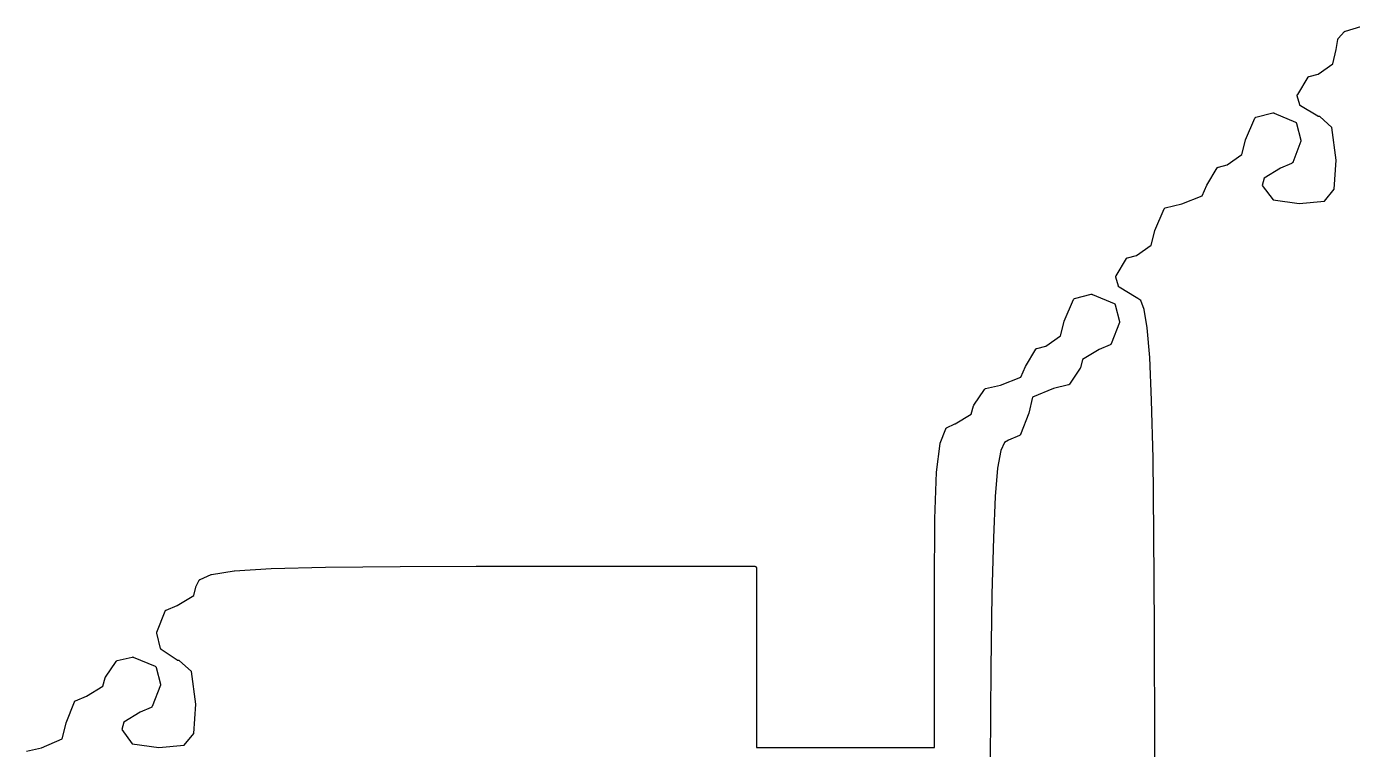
# Model space of a CAD drawing. Header units: millimetres. Extents: x 13 to 222, y -3 to 195.
# Drawn here: x 73.425 to 77.137, y 171.959 to 173.984 of the extents above; entities that cross this region are included whole.
import ezdxf

# ---------------------------------------------------------------- set-up
doc = ezdxf.new("R2010")
doc.units = ezdxf.units.MM
doc.header["$MEASUREMENT"] = 0
doc.layers.add('Silk', color=142, linetype='Continuous')

msp = doc.modelspace()

# ---------------------------------------------------------------- linework, layer by layer
at = {"layer": 'Silk', "linetype": 'Continuous'}
for p, q in [((77.097, 173.9499), (77.115, 173.9697)), ((77.115, 173.9697), (77.116, 173.97)), ((77.116, 173.9705), (77.117, 173.9708)), ((77.116, 173.9704), (77.116, 173.9705)), ((77.116, 173.97), (77.116, 173.9704)), ((77.117, 173.9709), (77.118, 173.9711)), ((77.117, 173.9708), (77.117, 173.9709)), ((77.118, 173.9711), (77.161, 173.9839)), ((77.092, 173.9191), (77.096, 173.9472)), ((77.096, 173.9488), (77.097, 173.9494)), ((77.096, 173.9486), (77.096, 173.9488)), ((77.096, 173.9485), (77.096, 173.9486)), ((77.096, 173.9478), (77.096, 173.9485)), ((77.096, 173.9472), (77.096, 173.9478)), ((77.097, 173.9494), (77.097, 173.9499)), ((77.082, 173.879), (77.092, 173.9191)), ((77.041, 173.8503), (77.082, 173.879)), ((76.984, 173.7938), (77.013, 173.8419)), ((77.013, 173.8423), (77.014, 173.8427)), ((77.013, 173.8421), (77.013, 173.8423)), ((77.013, 173.8419), (77.013, 173.8421)), ((77.014, 173.8435), (77.015, 173.8438)), ((77.014, 173.8433), (77.014, 173.8435)), ((77.014, 173.8432), (77.014, 173.8433)), ((77.014, 173.8427), (77.014, 173.8432)), ((77.015, 173.8438), (77.016, 173.8441)), ((77.016, 173.8442), (77.041, 173.8503)), ((77.016, 173.8441), (77.016, 173.8442)), ((77.016, 173.8441), (77.016, 173.8441)), ((76.983, 173.7928), (76.984, 173.7934)), ((76.983, 173.7922), (76.983, 173.7928)), ((76.983, 173.792), (76.983, 173.7922)), ((76.983, 173.7918), (76.983, 173.792)), ((76.983, 173.7911), (76.983, 173.7918)), ((76.983, 173.7905), (76.983, 173.7911)), ((76.983, 173.7903), (76.983, 173.7905)), ((76.983, 173.79), (76.983, 173.7903)), ((76.99, 173.7646), (76.983, 173.79)), ((76.984, 173.7936), (76.984, 173.7938)), ((76.984, 173.7934), (76.984, 173.7936)), ((76.99, 173.7645), (76.99, 173.7646)), ((76.99, 173.7642), (76.99, 173.7645)), ((76.99, 173.7637), (76.99, 173.7642)), ((76.99, 173.7631), (76.99, 173.7637)), ((76.99, 173.7629), (76.99, 173.7631)), ((76.991, 173.7627), (76.99, 173.7629)), ((76.991, 173.7623), (76.991, 173.7627)), ((76.992, 173.7618), (76.991, 173.7623)), ((76.992, 173.7617), (76.992, 173.7618)), ((76.992, 173.7616), (76.992, 173.7617)), ((77.04, 173.7325), (76.992, 173.7616)), ((76.838, 173.6662), (76.864, 173.7268)), ((76.864, 173.7273), (76.865, 173.7278)), ((76.864, 173.7268), (76.864, 173.7273)), ((76.865, 173.7286), (76.866, 173.729)), ((76.865, 173.7283), (76.865, 173.7286)), ((76.865, 173.728), (76.865, 173.7283)), ((76.865, 173.7278), (76.865, 173.728)), ((76.866, 173.7293), (76.867, 173.7295)), ((76.866, 173.7291), (76.866, 173.7293)), ((76.866, 173.729), (76.866, 173.7291)), ((76.867, 173.7297), (76.914, 173.7417)), ((76.867, 173.7295), (76.867, 173.7297)), ((76.914, 173.7417), (76.915, 173.7417)), ((76.915, 173.7417), (76.916, 173.7418)), ((76.916, 173.7418), (76.916, 173.7418)), ((76.916, 173.7418), (76.916, 173.7418)), ((76.916, 173.7418), (76.917, 173.7416)), ((76.917, 173.7416), (76.918, 173.7414)), ((76.918, 173.7414), (76.978, 173.7158)), ((76.978, 173.7158), (76.979, 173.7155)), ((76.979, 173.7155), (76.979, 173.7152)), ((76.979, 173.7152), (76.979, 173.715)), ((76.979, 173.715), (76.98, 173.7148)), ((76.98, 173.7148), (76.98, 173.7144)), ((76.98, 173.7144), (76.98, 173.714)), ((76.98, 173.714), (76.98, 173.7137)), ((76.98, 173.7137), (76.981, 173.7134)), ((76.981, 173.7134), (76.981, 173.7129)), ((76.981, 173.7129), (76.981, 173.7124)), ((76.981, 173.7124), (76.993, 173.6655)), ((77.04, 173.7324), (77.04, 173.7325)), ((77.041, 173.7322), (77.04, 173.7324)), ((77.041, 173.7321), (77.041, 173.7322)), ((77.042, 173.7319), (77.041, 173.7321)), ((77.042, 173.7318), (77.042, 173.7319)), ((77.042, 173.7319), (77.042, 173.7319)), ((77.046, 173.7317), (77.042, 173.7318)), ((77.08, 173.7012), (77.046, 173.7317)), ((77.092, 173.6097), (77.08, 173.7012)), ((76.828, 173.625), (76.838, 173.6654)), ((76.838, 173.6658), (76.838, 173.6662)), ((76.838, 173.6654), (76.838, 173.6658)), ((76.993, 173.6624), (76.97, 173.6033)), ((76.993, 173.6655), (76.993, 173.6648)), ((76.993, 173.6648), (76.993, 173.6642)), ((76.993, 173.6642), (76.993, 173.6639)), ((76.993, 173.6639), (76.993, 173.6637)), ((76.993, 173.6637), (76.993, 173.6631)), ((76.993, 173.6631), (76.993, 173.6624)), ((76.787, 173.5963), (76.828, 173.625)), ((76.967, 173.6005), (76.936, 173.5872)), ((76.968, 173.6007), (76.967, 173.6005)), ((76.969, 173.6015), (76.968, 173.6011)), ((76.968, 173.6011), (76.968, 173.6008)), ((76.968, 173.6008), (76.968, 173.6007)), ((76.97, 173.6024), (76.969, 173.6019)), ((76.969, 173.6019), (76.969, 173.6017)), ((76.969, 173.6017), (76.969, 173.6015)), ((76.97, 173.6033), (76.97, 173.6031)), ((76.97, 173.6031), (76.97, 173.6029)), ((76.97, 173.6029), (76.97, 173.6024)), ((77.086, 173.5278), (77.092, 173.6097)), ((76.73, 173.5398), (76.759, 173.5879)), ((76.759, 173.5883), (76.76, 173.5887)), ((76.759, 173.5881), (76.759, 173.5883)), ((76.759, 173.5879), (76.759, 173.5881)), ((76.76, 173.5895), (76.761, 173.5898)), ((76.76, 173.5893), (76.76, 173.5895)), ((76.76, 173.5892), (76.76, 173.5893)), ((76.76, 173.5887), (76.76, 173.5892)), ((76.761, 173.5898), (76.762, 173.5901)), ((76.762, 173.5902), (76.787, 173.5963)), ((76.762, 173.5901), (76.762, 173.5902)), ((76.762, 173.5901), (76.762, 173.5901)), ((76.936, 173.5872), (76.89, 173.5594)), ((76.717, 173.5094), (76.73, 173.5392)), ((76.73, 173.5395), (76.73, 173.5398)), ((76.73, 173.5392), (76.73, 173.5395)), ((76.89, 173.5594), (76.885, 173.5383)), ((76.885, 173.5383), (76.915, 173.4987)), ((77.059, 173.4947), (77.086, 173.5278)), ((76.613, 173.4757), (76.66, 173.4876)), ((76.66, 173.4876), (76.717, 173.5094)), ((76.915, 173.4987), (76.988, 173.4878)), ((76.988, 173.4878), (77.059, 173.4947)), ((76.584, 173.4122), (76.61, 173.4728)), ((76.61, 173.4733), (76.611, 173.4738)), ((76.61, 173.4728), (76.61, 173.4733)), ((76.611, 173.4746), (76.612, 173.475)), ((76.611, 173.4743), (76.611, 173.4746)), ((76.611, 173.474), (76.611, 173.4743)), ((76.611, 173.4738), (76.611, 173.474)), ((76.612, 173.4753), (76.613, 173.4755)), ((76.612, 173.4751), (76.612, 173.4753)), ((76.612, 173.475), (76.612, 173.4751)), ((76.613, 173.4755), (76.613, 173.4757)), ((76.574, 173.371), (76.584, 173.4114)), ((76.584, 173.4118), (76.584, 173.4122)), ((76.584, 173.4114), (76.584, 173.4118)), ((76.508, 173.3362), (76.533, 173.3423)), ((76.533, 173.3423), (76.574, 173.371)), ((76.476, 173.2858), (76.505, 173.3339)), ((76.505, 173.3343), (76.506, 173.3347)), ((76.505, 173.3341), (76.505, 173.3343)), ((76.505, 173.3339), (76.505, 173.3341)), ((76.506, 173.3355), (76.507, 173.3358)), ((76.506, 173.3353), (76.506, 173.3355)), ((76.506, 173.3352), (76.506, 173.3353)), ((76.506, 173.3347), (76.506, 173.3352)), ((76.507, 173.3358), (76.508, 173.3361)), ((76.508, 173.3361), (76.508, 173.3362)), ((76.508, 173.3361), (76.508, 173.3361)), ((76.475, 173.2848), (76.476, 173.2854)), ((76.475, 173.2842), (76.475, 173.2848)), ((76.475, 173.284), (76.475, 173.2842)), ((76.475, 173.2838), (76.475, 173.284)), ((76.475, 173.2831), (76.475, 173.2838)), ((76.475, 173.2825), (76.475, 173.2831)), ((76.475, 173.2823), (76.475, 173.2825)), ((76.475, 173.282), (76.475, 173.2823)), ((76.482, 173.2566), (76.475, 173.282)), ((76.476, 173.2856), (76.476, 173.2858)), ((76.476, 173.2854), (76.476, 173.2856)), ((76.359, 173.2217), (76.406, 173.2337)), ((76.406, 173.2337), (76.407, 173.2337)), ((76.407, 173.2337), (76.408, 173.2338)), ((76.408, 173.2338), (76.408, 173.2338)), ((76.408, 173.2338), (76.408, 173.2338)), ((76.408, 173.2338), (76.409, 173.2336)), ((76.409, 173.2336), (76.41, 173.2334)), ((76.41, 173.2334), (76.47, 173.2078)), ((76.482, 173.2565), (76.482, 173.2566)), ((76.482, 173.2562), (76.482, 173.2565)), ((76.482, 173.2557), (76.482, 173.2562)), ((76.482, 173.2551), (76.482, 173.2557)), ((76.482, 173.2549), (76.482, 173.2551)), ((76.483, 173.2547), (76.482, 173.2549)), ((76.483, 173.2543), (76.483, 173.2547)), ((76.484, 173.2538), (76.483, 173.2543)), ((76.484, 173.2537), (76.484, 173.2538)), ((76.484, 173.2536), (76.484, 173.2537)), ((76.532, 173.2245), (76.484, 173.2536)), ((76.33, 173.1582), (76.356, 173.2188)), ((76.356, 173.2193), (76.357, 173.2198)), ((76.356, 173.2188), (76.356, 173.2193)), ((76.357, 173.2206), (76.358, 173.221)), ((76.357, 173.2203), (76.357, 173.2206)), ((76.357, 173.22), (76.357, 173.2203)), ((76.357, 173.2198), (76.357, 173.22)), ((76.358, 173.2213), (76.359, 173.2215)), ((76.358, 173.2211), (76.358, 173.2213)), ((76.358, 173.221), (76.358, 173.2211)), ((76.359, 173.2215), (76.359, 173.2217)), ((76.47, 173.2078), (76.471, 173.2075)), ((76.471, 173.2075), (76.471, 173.2072)), ((76.471, 173.2072), (76.471, 173.207)), ((76.471, 173.207), (76.472, 173.2068)), ((76.472, 173.2068), (76.472, 173.2064)), ((76.472, 173.2064), (76.472, 173.206)), ((76.472, 173.206), (76.472, 173.2057)), ((76.472, 173.2057), (76.473, 173.2054)), ((76.473, 173.2054), (76.473, 173.2049)), ((76.473, 173.2049), (76.473, 173.2044)), ((76.473, 173.2044), (76.485, 173.1575)), ((76.532, 173.2244), (76.532, 173.2245)), ((76.533, 173.2242), (76.532, 173.2244)), ((76.533, 173.2241), (76.533, 173.2242)), ((76.534, 173.2239), (76.533, 173.2241)), ((76.534, 173.2238), (76.534, 173.2239)), ((76.534, 173.2239), (76.534, 173.2239)), ((76.545, 173.2167), (76.534, 173.2238)), ((76.534, 173.2238), (76.534, 173.2238)), ((76.554, 173.1911), (76.545, 173.2167)), ((76.563, 173.1394), (76.554, 173.1911)), ((76.32, 173.117), (76.33, 173.1574)), ((76.33, 173.1578), (76.33, 173.1582)), ((76.33, 173.1574), (76.33, 173.1578)), ((76.485, 173.1544), (76.462, 173.0953)), ((76.485, 173.1575), (76.485, 173.1568)), ((76.485, 173.1568), (76.485, 173.1562)), ((76.485, 173.1562), (76.485, 173.1559)), ((76.485, 173.1559), (76.485, 173.1557)), ((76.485, 173.1557), (76.485, 173.1551)), ((76.485, 173.1551), (76.485, 173.1544)), ((76.279, 173.0883), (76.32, 173.117)), ((76.57, 173.0566), (76.563, 173.1394)), ((76.222, 173.0318), (76.251, 173.0799)), ((76.251, 173.0803), (76.252, 173.0807)), ((76.251, 173.0801), (76.251, 173.0803)), ((76.251, 173.0799), (76.251, 173.0801)), ((76.252, 173.0815), (76.253, 173.0818)), ((76.252, 173.0813), (76.252, 173.0815)), ((76.252, 173.0812), (76.252, 173.0813)), ((76.252, 173.0807), (76.252, 173.0812)), ((76.253, 173.0818), (76.254, 173.0821)), ((76.254, 173.0822), (76.279, 173.0883)), ((76.254, 173.0821), (76.254, 173.0822)), ((76.254, 173.0821), (76.254, 173.0821)), ((76.428, 173.0792), (76.382, 173.0514)), ((76.459, 173.0925), (76.428, 173.0792)), ((76.46, 173.0927), (76.459, 173.0925)), ((76.461, 173.0935), (76.46, 173.0931)), ((76.46, 173.0931), (76.46, 173.0928)), ((76.46, 173.0928), (76.46, 173.0927)), ((76.462, 173.0944), (76.461, 173.0939)), ((76.461, 173.0939), (76.461, 173.0937)), ((76.461, 173.0937), (76.461, 173.0935)), ((76.462, 173.0953), (76.462, 173.0951)), ((76.462, 173.0951), (76.462, 173.0949)), ((76.462, 173.0949), (76.462, 173.0944)), ((76.382, 173.0514), (76.376, 173.028)), ((76.575, 172.937), (76.57, 173.0566)), ((76.209, 173.0014), (76.222, 173.0312)), ((76.222, 173.0315), (76.222, 173.0318)), ((76.222, 173.0312), (76.222, 173.0315)), ((76.375, 173.0264), (76.345, 172.9821)), ((76.376, 173.0273), (76.375, 173.0264)), ((76.375, 173.0264), (76.375, 173.0264)), ((76.375, 173.0264), (76.375, 173.0264)), ((76.376, 173.028), (76.376, 173.028)), ((76.376, 173.028), (76.376, 173.028)), ((76.376, 173.028), (76.376, 173.0273)), ((76.077, 172.9232), (76.107, 172.9675)), ((76.107, 172.9677), (76.108, 172.9682)), ((76.107, 172.9676), (76.107, 172.9677)), ((76.107, 172.9675), (76.107, 172.9676)), ((76.108, 172.9688), (76.109, 172.9689)), ((76.108, 172.9682), (76.108, 172.9688)), ((76.108, 172.9688), (76.108, 172.9688)), ((76.109, 172.9692), (76.11, 172.9695)), ((76.109, 172.9689), (76.109, 172.9692)), ((76.11, 172.9696), (76.152, 172.9796)), ((76.11, 172.9695), (76.11, 172.9696)), ((76.11, 172.9695), (76.11, 172.9695)), ((76.152, 172.9796), (76.209, 173.0014)), ((76.3, 172.97), (76.242, 172.9455)), ((76.342, 172.9801), (76.3, 172.97)), ((76.343, 172.9804), (76.342, 172.9801)), ((76.342, 172.9801), (76.342, 172.9801)), ((76.342, 172.9801), (76.342, 172.9801)), ((76.344, 172.9807), (76.343, 172.9804)), ((76.345, 172.9814), (76.344, 172.9809)), ((76.344, 172.9809), (76.344, 172.9808)), ((76.344, 172.9808), (76.344, 172.9807)), ((76.345, 172.9821), (76.345, 172.982)), ((76.345, 172.982), (76.345, 172.9819)), ((76.345, 172.9819), (76.345, 172.9814)), ((76.242, 172.9455), (76.231, 172.901)), ((76.579, 172.7745), (76.575, 172.937)), ((76.025, 172.8707), (76.07, 172.8982)), ((76.07, 172.8982), (76.076, 172.9216)), ((76.076, 172.9216), (76.077, 172.9224)), ((76.076, 172.9216), (76.076, 172.9216)), ((76.076, 172.9216), (76.076, 172.9216)), ((76.077, 172.9224), (76.077, 172.9232)), ((76.077, 172.9232), (76.077, 172.9232)), ((76.077, 172.9232), (76.077, 172.9232)), ((76.231, 172.9004), (76.208, 172.8413)), ((76.231, 172.901), (76.231, 172.9007)), ((76.231, 172.9007), (76.231, 172.9004)), ((75.983, 172.8166), (75.999, 172.8566)), ((75.999, 172.8581), (76, 172.8582)), ((75.999, 172.8575), (75.999, 172.8581)), ((75.999, 172.8569), (75.999, 172.8575)), ((75.999, 172.8568), (75.999, 172.8569)), ((75.999, 172.8566), (75.999, 172.8568)), ((76, 172.8588), (76.001, 172.8592)), ((76, 172.8583), (76, 172.8588)), ((76, 172.8582), (76, 172.8583)), ((76.001, 172.8593), (76.024, 172.8705)), ((76.001, 172.8592), (76.001, 172.8593)), ((76.001, 172.8593), (76.001, 172.8593)), ((76.024, 172.8706), (76.025, 172.8707)), ((76.024, 172.8705), (76.024, 172.8706)), ((76.024, 172.8705), (76.024, 172.8705)), ((76.163, 172.819), (76.153, 172.7958)), ((76.174, 172.8252), (76.163, 172.819)), ((76.205, 172.8385), (76.174, 172.8252)), ((76.206, 172.8387), (76.205, 172.8385)), ((76.207, 172.8395), (76.206, 172.8391)), ((76.206, 172.8391), (76.206, 172.8388)), ((76.206, 172.8388), (76.206, 172.8387)), ((76.208, 172.8404), (76.207, 172.8399)), ((76.207, 172.8399), (76.207, 172.8397)), ((76.207, 172.8397), (76.207, 172.8395)), ((76.208, 172.8413), (76.208, 172.8411)), ((76.208, 172.8411), (76.208, 172.8409)), ((76.208, 172.8409), (76.208, 172.8404)), ((75.973, 172.7356), (75.983, 172.8154)), ((75.983, 172.816), (75.983, 172.8166)), ((75.983, 172.8154), (75.983, 172.816)), ((76.153, 172.7958), (76.144, 172.747)), ((76.144, 172.747), (76.137, 172.6676)), ((76.581, 172.5633), (76.579, 172.7745)), ((75.968, 172.6047), (75.973, 172.7352)), ((75.973, 172.7354), (75.973, 172.7356)), ((75.973, 172.7352), (75.973, 172.7354)), ((76.137, 172.6676), (76.132, 172.5517)), ((75.967, 172.4124), (75.968, 172.6046)), ((75.968, 172.6046), (75.968, 172.6047)), ((75.968, 172.6046), (75.968, 172.6046)), ((76.583, 172.2974), (76.581, 172.5633)), ((76.132, 172.5517), (76.128, 172.3935)), ((73.911, 172.4352), (73.942, 172.4489)), ((73.942, 172.4489), (73.943, 172.449)), ((73.943, 172.4492), (74.006, 172.4591)), ((73.943, 172.449), (73.943, 172.4492)), ((74.006, 172.4591), (74.007, 172.4591)), ((74.007, 172.4591), (74.11, 172.4657)), ((74.007, 172.4591), (74.007, 172.4591)), ((74.11, 172.4657), (74.262, 172.4696)), ((74.11, 172.4657), (74.11, 172.4657)), ((74.11, 172.4657), (74.11, 172.4657)), ((74.262, 172.4696), (74.471, 172.4714)), ((74.262, 172.4696), (74.262, 172.4696)), ((74.262, 172.4696), (74.262, 172.4696)), ((74.471, 172.4714), (74.684, 172.4718)), ((74.471, 172.4714), (74.471, 172.4714)), ((74.471, 172.4714), (74.471, 172.4714)), ((74.684, 172.4718), (74.684, 172.4718)), ((74.684, 172.4718), (74.684, 172.4718)), ((74.684, 172.4718), (75.464, 172.4718)), ((75.464, 172.4718), (75.465, 172.4717)), ((75.465, 172.4717), (75.465, 172.4717)), ((75.465, 172.4717), (75.465, 172.4716)), ((75.465, 172.4716), (75.466, 172.4715)), ((75.466, 172.4715), (75.466, 172.4713)), ((75.466, 172.4713), (75.467, 172.4711)), ((75.467, 172.4711), (75.467, 172.4709)), ((75.467, 172.4709), (75.467, 172.4706)), ((75.467, 172.4706), (75.468, 172.4703)), ((75.468, 172.4703), (75.468, 172.47)), ((75.468, 172.47), (75.468, 172.4696)), ((75.468, 172.4696), (75.468, 172.4693)), ((75.468, 172.4693), (75.469, 172.4689)), ((75.469, 172.4689), (75.469, 172.4685)), ((75.469, 172.4685), (75.469, 172.4681)), ((75.469, 172.4681), (75.469, 172.4677)), ((75.469, 172.4677), (75.469, 172.4672)), ((75.469, 172.4672), (75.469, 172.4668)), ((75.469, 172.4668), (75.469, 171.9638)), ((73.893, 172.3902), (73.899, 172.4136)), ((73.899, 172.4145), (73.908, 172.4327)), ((73.899, 172.414), (73.899, 172.4145)), ((73.899, 172.4136), (73.899, 172.414)), ((73.908, 172.4328), (73.909, 172.4334)), ((73.908, 172.4327), (73.908, 172.4328)), ((73.908, 172.4328), (73.908, 172.4328)), ((73.909, 172.4342), (73.91, 172.4346)), ((73.909, 172.4341), (73.909, 172.4342)), ((73.909, 172.4342), (73.909, 172.4342)), ((73.909, 172.4334), (73.909, 172.4341)), ((73.91, 172.4351), (73.911, 172.4352)), ((73.91, 172.4346), (73.91, 172.4351)), ((73.91, 172.4351), (73.91, 172.4351)), ((75.967, 171.9638), (75.967, 172.4124)), ((75.967, 172.4124), (75.967, 172.4124)), ((75.967, 172.4124), (75.967, 172.4124)), ((73.847, 172.3624), (73.893, 172.3902)), ((76.128, 172.3935), (76.125, 172.1871)), ((76.128, 172.3935), (76.128, 172.3935)), ((73.79, 172.2872), (73.813, 172.3463)), ((73.813, 172.3468), (73.814, 172.3472)), ((73.813, 172.3465), (73.813, 172.3468)), ((73.813, 172.3463), (73.813, 172.3465)), ((73.814, 172.3481), (73.815, 172.3485)), ((73.814, 172.3479), (73.814, 172.3481)), ((73.814, 172.3478), (73.814, 172.3479)), ((73.814, 172.3472), (73.814, 172.3478)), ((73.815, 172.3485), (73.815, 172.3489)), ((73.815, 172.3489), (73.816, 172.3489)), ((73.816, 172.3491), (73.847, 172.3624)), ((73.816, 172.3489), (73.816, 172.3491)), ((76.584, 171.9709), (76.583, 172.2974)), ((73.79, 172.2866), (73.79, 172.2872)), ((73.79, 172.286), (73.79, 172.2866)), ((73.79, 172.2857), (73.79, 172.286)), ((73.79, 172.2855), (73.79, 172.2857)), ((73.79, 172.2849), (73.79, 172.2855)), ((73.79, 172.2842), (73.79, 172.2849)), ((73.8, 172.2419), (73.79, 172.2842)), ((73.8, 172.2418), (73.8, 172.2419)), ((73.8, 172.2417), (73.8, 172.2418)), ((73.801, 172.241), (73.8, 172.2417)), ((73.801, 172.2403), (73.801, 172.241)), ((73.801, 172.2402), (73.801, 172.2403)), ((73.801, 172.2401), (73.801, 172.2402)), ((73.802, 172.2396), (73.801, 172.2401)), ((73.802, 172.239), (73.802, 172.2396)), ((73.802, 172.2389), (73.802, 172.239)), ((73.802, 172.239), (73.802, 172.239)), ((73.847, 172.2087), (73.802, 172.2389)), ((73.646, 172.1612), (73.676, 172.2055)), ((73.676, 172.2057), (73.677, 172.2062)), ((73.676, 172.2056), (73.676, 172.2057)), ((73.676, 172.2055), (73.676, 172.2056)), ((73.677, 172.2069), (73.678, 172.2072)), ((73.677, 172.2068), (73.677, 172.2069)), ((73.677, 172.2062), (73.677, 172.2068)), ((73.677, 172.2068), (73.677, 172.2068)), ((73.678, 172.2072), (73.679, 172.2075)), ((73.679, 172.2076), (73.721, 172.2177)), ((73.679, 172.2075), (73.679, 172.2076)), ((73.679, 172.2075), (73.679, 172.2075)), ((73.721, 172.2177), (73.722, 172.2177)), ((73.722, 172.2177), (73.723, 172.2178)), ((73.723, 172.2178), (73.723, 172.2178)), ((73.723, 172.2178), (73.723, 172.2178)), ((73.723, 172.2178), (73.724, 172.2176)), ((73.724, 172.2176), (73.724, 172.2174)), ((73.724, 172.2174), (73.785, 172.1918)), ((73.785, 172.1918), (73.786, 172.1915)), ((73.786, 172.1915), (73.786, 172.1912)), ((73.786, 172.1912), (73.786, 172.191)), ((73.786, 172.191), (73.786, 172.1908)), ((73.786, 172.1908), (73.787, 172.1904)), ((73.787, 172.1904), (73.787, 172.19)), ((73.787, 172.19), (73.787, 172.1897)), ((73.787, 172.1897), (73.788, 172.1894)), ((73.788, 172.1894), (73.788, 172.1889)), ((73.788, 172.1889), (73.788, 172.1884)), ((73.788, 172.1884), (73.8, 172.1415)), ((73.847, 172.2085), (73.847, 172.2087)), ((73.848, 172.2082), (73.847, 172.2085)), ((73.848, 172.2081), (73.848, 172.2082)), ((73.848, 172.208), (73.848, 172.2081)), ((73.849, 172.2079), (73.848, 172.208)), ((73.849, 172.2078), (73.849, 172.2079)), ((73.852, 172.2077), (73.849, 172.2078)), ((73.887, 172.1772), (73.852, 172.2077)), ((76.125, 172.1871), (76.123, 171.9263)), ((73.639, 172.1362), (73.645, 172.1596)), ((73.645, 172.1604), (73.646, 172.1612)), ((73.645, 172.1596), (73.645, 172.1604)), ((73.645, 172.1596), (73.645, 172.1596)), ((73.645, 172.1596), (73.645, 172.1596)), ((73.646, 172.1612), (73.646, 172.1612)), ((73.646, 172.1612), (73.646, 172.1612)), ((73.899, 172.0857), (73.887, 172.1772)), ((73.593, 172.1084), (73.639, 172.1362)), ((73.8, 172.1384), (73.777, 172.0793)), ((73.8, 172.1415), (73.8, 172.1408)), ((73.8, 172.1408), (73.8, 172.1402)), ((73.8, 172.1402), (73.8, 172.1399)), ((73.8, 172.1399), (73.8, 172.1397)), ((73.8, 172.1397), (73.8, 172.1391)), ((73.8, 172.1391), (73.8, 172.1384)), ((73.536, 172.0332), (73.559, 172.0923)), ((73.559, 172.0928), (73.56, 172.0932)), ((73.559, 172.0925), (73.559, 172.0928)), ((73.559, 172.0923), (73.559, 172.0925)), ((73.56, 172.0941), (73.561, 172.0945)), ((73.56, 172.0939), (73.56, 172.0941)), ((73.56, 172.0938), (73.56, 172.0939)), ((73.56, 172.0932), (73.56, 172.0938)), ((73.561, 172.0945), (73.561, 172.0949)), ((73.561, 172.0949), (73.562, 172.0949)), ((73.562, 172.0951), (73.593, 172.1084)), ((73.562, 172.0949), (73.562, 172.0951)), ((73.774, 172.0765), (73.743, 172.0632)), ((73.775, 172.0767), (73.774, 172.0765)), ((73.776, 172.0775), (73.775, 172.0771)), ((73.775, 172.0771), (73.775, 172.0768)), ((73.775, 172.0768), (73.775, 172.0767)), ((73.777, 172.0789), (73.776, 172.0784)), ((73.776, 172.0784), (73.776, 172.0779)), ((73.776, 172.0779), (73.776, 172.0777)), ((73.776, 172.0777), (73.776, 172.0775)), ((73.777, 172.0793), (73.777, 172.0791)), ((73.777, 172.0791), (73.777, 172.0789)), ((73.893, 172.0038), (73.899, 172.0857)), ((73.743, 172.0632), (73.697, 172.0354)), ((73.525, 171.9881), (73.536, 172.0326)), ((73.536, 172.0329), (73.536, 172.0332)), ((73.536, 172.0326), (73.536, 172.0329)), ((73.697, 172.0354), (73.692, 172.0143)), ((73.692, 172.0143), (73.721, 171.9747)), ((73.866, 171.9707), (73.893, 172.0038)), ((73.425, 171.9536), (73.467, 171.9636)), ((73.467, 171.9636), (73.525, 171.9881)), ((73.721, 171.9747), (73.795, 171.9638)), ((73.795, 171.9638), (73.866, 171.9707)), ((75.469, 171.9638), (75.967, 171.9638)), ((76.584, 171.5778), (76.584, 171.9709))]:
    msp.add_line(p, q, dxfattribs=at)

doc.saveas('drawing.dxf')
